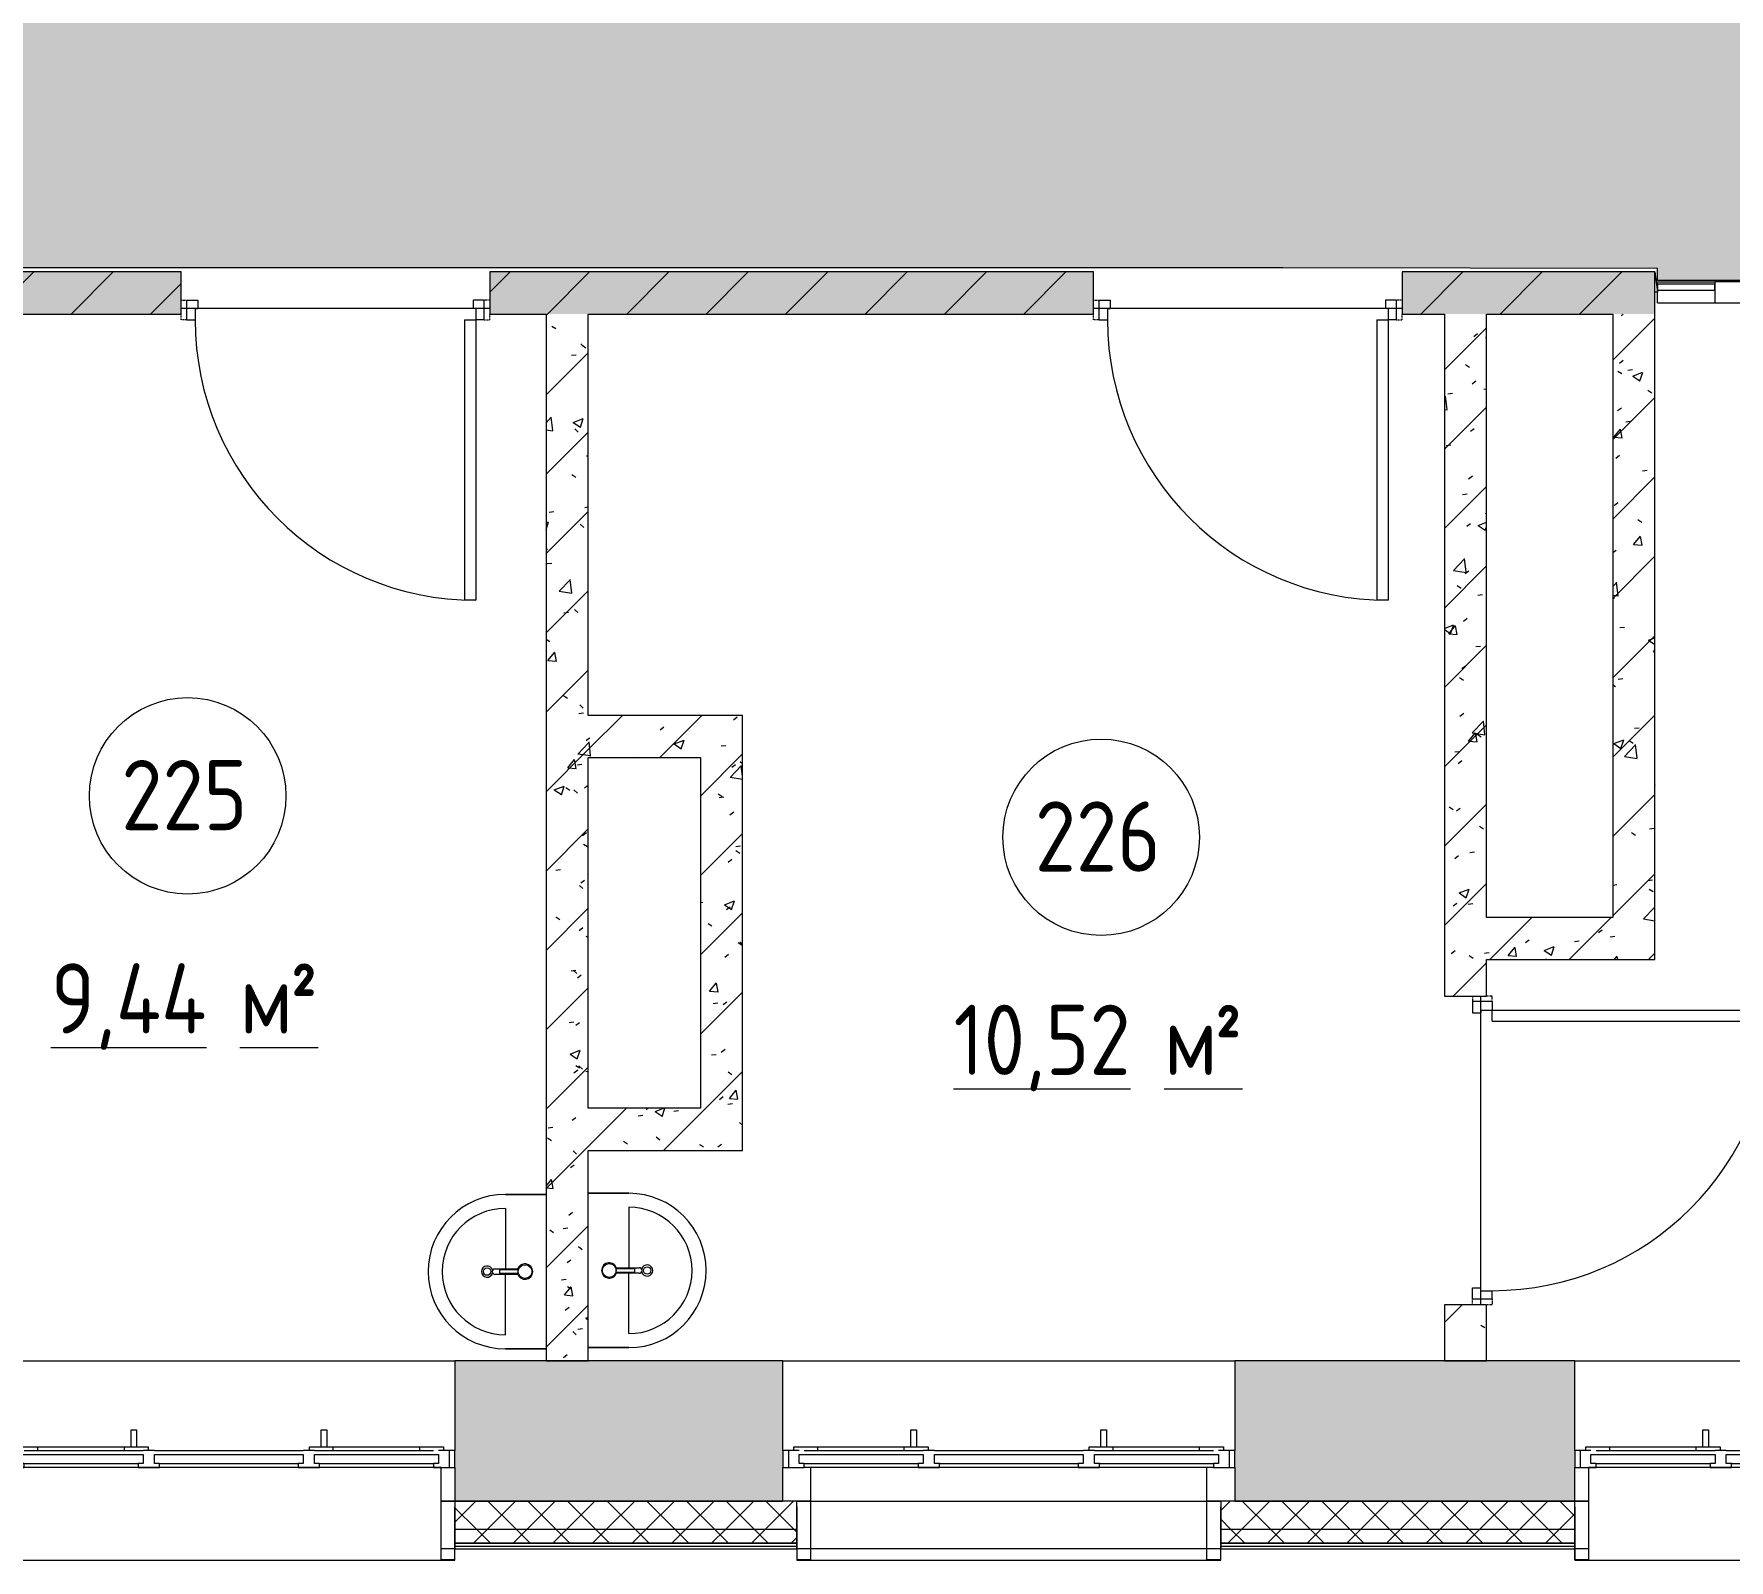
# Model space of a CAD drawing. Header units: millimetres. Extents: x -515342 to 330399, y -224905 to 507333.
# Drawn here: x -309470 to -303431, y 125634 to 131072 of the extents above; entities that cross this region are included whole.
import ezdxf

# ---------------------------------------------------------------- set-up
doc = ezdxf.new("R2010")
doc.units = ezdxf.units.MM
doc.linetypes.add('ASVP_Невидимые', pattern=[5, 3, -2])
doc.layers.get('0').update_dxf_attribs({"lineweight": 0})
for name, color, linetype, lineweight in [('_ Окна', 7, 'Continuous', 0), ('Витраж', 7, 'Continuous', 0), ('Двери', 7, 'Continuous', 0), ('Марки помещений', 7, 'Continuous', 0), ('Окна', 7, 'Continuous', 0), ('Панели витража', 7, 'Continuous', 0), ('Перекрытие', 7, 'Continuous', 0), ('Сантехника', 7, 'Continuous', 0), ('Стены внутренние', 7, 'Continuous', 0), ('Стены наружные', 7, 'Continuous', 0), ('Стены несущие', 7, 'Continuous', 0), ('Стены отделка', 7, 'Continuous', 0), ('Стены перегородки', 7, 'Continuous', 0), ('Стены штриховка', 7, 'Continuous', 0), ('экспертиза условные обозначения', 1, 'Continuous', 0)]:
    doc.layers.add(name, color=color, linetype=linetype, lineweight=lineweight)
doc.styles.add('GOST Common_1', font='', dxfattribs={"width": 0.9, "height": 250})
doc.styles.add('GOST Common_2', font='', dxfattribs={"width": 0.9, "height": 250})
doc.styles.get('GOST Common_1').set_extended_font_data('GOST Common')
doc.styles.get('GOST Common_2').set_extended_font_data('GOST Common')
pattern_1 = [(45, (0, 0), (-70.71068, 70.71068), []), (135, (0, 0), (-70.71068, -70.71068), [])]
pattern_2 = [(45, (-374025.76, 123368.6), (-141.42136, 141.42136), [])]
pattern_3 = [(50, (-374025.76, 123368.6), (364.3679, -31.8783), [38.1, -419.1]), (355, (-374025.76, 123368.6), (-70.4859, 382.1133), [30.48, -335.28]), (100.451, (-373995.4, 123365.95), (293.885, 350.2334), [32.38, -356.18]), (46.184, (-374025.76, 123470.2), (542.1585, -84.0858), [57.15, -628.65]), (96.636, (-373980.6, 123463.2), (474.805, 494.8554), [48.57, -534.27]), (351.184, (-374025.76, 123470.2), (474.81, 494.85), [45.72, -502.92]), (21, (-373974.96, 123444.8), (303.2285, -204.5305), [38.1, -419.1]), (326, (-373974.96, 123444.8), (123.6039, 368.376), [30.48, -335.28]), (71.451, (-373949.7, 123427.76), (426.8341, 163.8427), [32.38, -356.18]), (37.5, (-374025.76, 123368.6), (6.17665, 169.11015), [16.764, -314.452, 16.764, -323.596, -336.55]), (37.5, (-374025.76, 123368.6), (6.17665, 169.11015), [-671.576, 16.764, -319.786]), (7.5, (-374025.76, 123368.6), (133.63888, 200.3615), [16.764, -177.292, 16.764, -306.832, -128.27]), (7.5, (-374025.76, 123368.6), (133.63888, 200.3615), [-517.652, 16.764, -111.506]), (327.5, (-374139.04, 123368.6), (271.18182, -11.45836), [16.764, -110.236, 16.764, -379.476, -525.78]), (327.5, (-374139.04, 123368.6), (271.18182, -11.45836), [-523.24, 16.764, -509.016]), (317.5, (-374189.84, 123368.6), (296.2585, 50.85285), [16.764, -148.336, 16.764, -246.38, -373.38]), (317.5, (-374189.84, 123368.6), (296.2585, 50.85285), [-428.244, 16.764, -356.616])]

# ---------------------------------------------------------------- blocks, each defined once
blk = doc.blocks.new('Окно_ПВХ_3Створки_1Фрамуга-верх - АР_Окно_ОП_1820_h_х1570_3ст2фр-в-9695280-О_АР_П_2__3_400_План 2 этажа')
at = {"layer": '_ Окна'}
for p, q in [((-729, 130), (-805, 130)), ((-805, 130), (-805, 70)), ((-785, 70), (-785, 130)), ((-729, 116), (-729, 130)), ((-247, 130), (-323, 130)), ((-323, 130), (-323, 116)), ((-247, 116), (-247, 130)), ((323, 130), (247, 130)), ((247, 130), (247, 116)), ((323, 116), (323, 130)), ((729, 130), (729, 116)), ((805, 130), (729, 130)), ((785, 70), (785, 130)), ((805, 70), (805, 130)), ((-805, 70), (-747, 70)), ((-765, 56), (-765, 70)), ((-747, 84), (-747, 116)), ((-747, 116), (-729, 116)), ((-305, 84), (-747, 84)), ((-323, 116), (-729, 116)), ((-680, 70), (-680, 56)), ((-372, 70), (-372, 56)), ((-323, 116), (-305, 116)), ((-305, 116), (-305, 84)), ((-305, 70), (-265, 70)), ((-287, 70), (-287, 56)), ((-265, 84), (-265, 116)), ((-265, 116), (-247, 116)), ((265, 84), (-265, 84)), ((247, 116), (-247, 116)), ((247, 116), (265, 116)), ((265, 116), (265, 84)), ((265, 70), (305, 70)), ((287, 56), (287, 70)), ((305, 84), (305, 116)), ((305, 116), (323, 116)), ((747, 84), (305, 84)), ((729, 116), (323, 116)), ((372, 70), (372, 56)), ((680, 70), (680, 56)), ((729, 116), (747, 116)), ((747, 116), (747, 84)), ((747, 70), (805, 70)), ((765, 70), (765, 56)), ((-680, 56), (-765, 56)), ((-287, 56), (-372, 56)), ((372, 56), (287, 56)), ((765, 56), (680, 56))]:
    blk.add_line(p, q, dxfattribs=at)
at = {"layer": 'Окна'}
for p, q in [((-729, 130), (-323, 130)), ((-247, 130), (247, 130)), ((323, 130), (729, 130)), ((-305, 70), (-729, 70)), ((265, 70), (-265, 70)), ((729, 70), (305, 70)), ((-372, 56), (-680, 56)), ((-348.5, -4), (-348.5, 56)), ((-328.5, 56), (-328.5, -4)), ((328.5, -4), (328.5, 56)), ((348.5, 56), (348.5, -4)), ((680, 56), (372, 56)), ((-328.5, -4), (-348.5, -4)), ((348.5, -4), (328.5, -4))]:
    blk.add_line(p, q, dxfattribs=at)
blk = doc.blocks.new('Прямоугольный импост - АР_Откос_Металлический_50х330 Белый Левый-9898756-О_АР_П_2__3_400_План 2 этажа')
at = {"layer": 'Витраж'}
for p, q in [((34436.9, 2577.5), (32926.9, 2577.5)), ((32926.9, 2247.5), (34436.9, 2247.5))]:
    blk.add_line(p, q, dxfattribs=at)
blk = doc.blocks.new('Прямоугольный импост - АР_Откос_Металлический_50х330 Белый Правый-9899489-О_АР_П_2__3_400_План 2 этажа')
at = {"layer": 'Витраж', "lineweight": 18}
for p, q in [((-50, -40), (-50, 290)), ((-50, 290), (-49, 290)), ((-49, 290), (-49, -39)), ((-1, -39), (-1, 150)), ((-1, 150), (0, 150)), ((0, 150), (0, -40)), ((0, -40), (-50, -40)), ((-49, -39), (-1, -39))]:
    blk.add_line(p, q, dxfattribs=at)
blk = doc.blocks.new('Прямоугольный импост - АР_Откос_Металлический_50х330 Коричневый Левый-9899767-О_АР_П_2__3_400_План 2 этажа')
at = {"layer": 'Витраж'}
for p, q in [((31622.6, 2594.9), (30212.6, 2594.9)), ((30212.6, 2264.9), (31622.6, 2264.9))]:
    blk.add_line(p, q, dxfattribs=at)
blk = doc.blocks.new('Прямоугольный импост - АР_Откос_Металлический_50х330 Коричневый Правый-9899914-О_АР_П_2__3_400_План 2 этажа')
at = {"layer": 'Витраж', "lineweight": 18}
for p, q in [((-50, -40), (-50, 290)), ((-50, 290), (-49, 290)), ((-49, 290), (-49, -39)), ((-1, -39), (-1, 150)), ((-1, 150), (0, 150)), ((0, 150), (0, -40)), ((0, -40), (-50, -40)), ((-49, -39), (-1, -39))]:
    blk.add_line(p, q, dxfattribs=at)
blk = doc.blocks.new('Прямоугольный импост - АР_Откос_Металлический_50х330 Коричневый Левый-9899768-О_АР_П_2__3_400_План 2 этажа')
at = {"layer": 'Витраж', "lineweight": 18}
for p, q in [((-50, 290), (-50, -40)), ((-49, 290), (-50, 290)), ((-49, -39), (-49, 290)), ((0, 150), (-1, 150)), ((-1, 150), (-1, -39)), ((0, -40), (0, 150)), ((-50, -40), (0, -40)), ((-1, -39), (-49, -39))]:
    blk.add_line(p, q, dxfattribs=at)
blk = doc.blocks.new('Прямоугольный импост - АР_Откос_Металлический_50х330 Белый Левый-9898757-О_АР_П_2__3_400_План 2 этажа')
at = {"layer": 'Витраж', "lineweight": 18}
for p, q in [((-50, 290), (-50, -40)), ((-49, 290), (-50, 290)), ((-49, -39), (-49, 290)), ((0, 150), (-1, 150)), ((-1, 150), (-1, -39)), ((0, -40), (0, 150)), ((-50, -40), (0, -40)), ((-1, -39), (-49, -39))]:
    blk.add_line(p, q, dxfattribs=at)
blk = doc.blocks.new('СД_Люблино_Фасады_rvt-1-О_АР_П_2__3_400_План 2 этажа')
at = {"layer": 'Стены внутренние'}
h = blk.add_hatch(dxfattribs=at)
h.set_pattern_fill('FP_1', color=256, style=0, pattern_type=2)
h.set_pattern_definition([(45, (0, 0), (-224.5064, 224.5064), []), (45, (224.5, 0), (-224.5064, 224.5064), [396.875, -79.375, 3.353, -76.022])])
h.paths.add_polyline_path([(85199, 2475), (85325, 2475), (85325, 2975), (84034.6, 2975), (84034.6, 2475), (84326.5, 2475)])
h.paths.add_polyline_path([(82424.6, 2475), (82424.6, 2975), (80024.6, 2975), (80024.6, 2475), (82145.5, 2475)])
h.paths.add_polyline_path([(77347.1, 2475), (77614.6, 2475), (77614.6, 2975), (76428.8, 2975), (76428.8, 2475), (76474.7, 2475)])
h.paths.add_polyline_path([(73857.5, 2475), (74018.8, 2475), (74018.8, 2975), (71654.3, 2975), (71654.3, 2475), (72112.6, 2475)])
h.paths.add_polyline_path([(69495.3, 2475), (70044.3, 2475), (70044.3, 2975), (68833.2, 2975), (68833.2, 2475)])
h.paths.add_polyline_path([(67223.2, 2475), (67223.2, 2975), (66055, 2975), (66055, 2475), (66878.1, 2475)])
h.paths.add_polyline_path([(64260.8, 2475), (64445, 2475), (64445, 2975), (63279.5, 2975), (63279.5, 2475), (63388.4, 2475)])
h.paths.add_polyline_path([(61643.5, 2475), (61669.5, 2475), (61669.5, 2975), (59270, 2975), (59270, 2475), (61207.3, 2475)])
h.paths.add_polyline_path([(56409, 2475), (56860, 2475), (56860, 2975), (55705, 2975), (55705, 2475)])
h.paths.add_polyline_path([(53295, 2475), (53295, 2975), (52107.5, 2975), (52107.5, 2475), (52919.3, 2475)])
h.paths.add_polyline_path([(49429.6, 2475), (49697.5, 2475), (49697.5, 2975), (48505, 2975), (48505, 2475), (48557.2, 2475)])
h.paths.add_polyline_path([(46095, 2475), (46095, 2975), (44880, 2975), (44880, 2475), (45939.9, 2475)])
h.paths.add_polyline_path([(42450.2, 2475), (42470, 2475), (42470, 2975), (40100.1, 2975), (40100.1, 2475), (41577.8, 2475)])
h.paths.add_polyline_path([(38490.1, 2475), (38490.1, 2975), (37284.2, 2975), (37284.2, 2475), (38088.1, 2475)])
h.paths.add_polyline_path([(35470.8, 2475), (35674.2, 2475), (35674.2, 2975), (34486.9, 2975), (34486.9, 2475), (34598.4, 2475)])
h.paths.add_polyline_path([(32876.9, 2475), (32876.9, 2975), (31722.6, 2975), (31722.6, 2475), (32853.5, 2475)])
h.paths.add_polyline_path([(30112.6, 2475), (30112.6, 2975), (27685.9, 2975), (27685.9, 2475), (29615.4, 2475)])
h.paths.add_polyline_path([(25275.9, 2475), (25275.9, 2975), (24073.4, 2975), (24073.4, 2475), (25001.7, 2475)])
h.paths.add_polyline_path([(21663.4, 2475), (21663.4, 2975), (19290.9, 2975), (19290.9, 2475), (21512, 2475)])
h.paths.add_polyline_path([(17680.9, 2475), (17680.9, 2975), (16335, 2975), (16335, 2475), (17183.8, 2475)])
at = {"layer": 'Стены наружные'}
h = blk.add_hatch(dxfattribs=at)
h.set_pattern_fill('FP_4', color=256, style=0, pattern_type=2)
h.set_pattern_definition(pattern_1)
h.paths.add_polyline_path([(77614.6, 2374.9), (77614.6, 2474.9), (76428.8, 2474.9), (76428.8, 2374.9), (77347.1, 2374.9)])
h.paths.add_polyline_path([(74018.8, 2374.9), (74018.8, 2474.9), (71654.3, 2474.9), (71654.3, 2374.9), (73857.5, 2374.9)])
h.paths.add_polyline_path([(69495.3, 2374.9), (70044.3, 2374.9), (70044.3, 2474.9), (68783.2, 2474.9), (68783.2, 2374.9)])
h.paths.add_polyline_path([(67273.2, 2374.9), (67273.2, 2474.9), (66055, 2474.9), (66055, 2374.9), (66878.1, 2374.9)])
h.paths.add_polyline_path([(64260.8, 2374.9), (64445, 2374.9), (64445, 2474.9), (63279.5, 2474.9), (63279.5, 2374.9), (63388.4, 2374.9)])
h.paths.add_polyline_path([(61669.5, 2374.9), (61669.5, 2474.9), (60240, 2474.9), (60240, 2374.9), (61643.5, 2374.9)])
h = blk.add_hatch(dxfattribs=at)
h.set_pattern_fill('FP_4', color=256, style=0, pattern_type=2)
h.set_pattern_definition(pattern_1)
h.paths.add_polyline_path([(77347.1, 2324.9), (77614.6, 2324.9), (77614.6, 2374.9), (76428.8, 2374.9), (76428.8, 2324.9), (76474.7, 2324.9)])
h.paths.add_polyline_path([(74018.8, 2324.9), (74018.8, 2374.9), (71654.3, 2374.9), (71654.3, 2324.9), (73857.5, 2324.9)])
h.paths.add_polyline_path([(69495.3, 2324.9), (70044.3, 2324.9), (70044.3, 2374.9), (68783.2, 2374.9), (68783.2, 2324.9)])
h.paths.add_polyline_path([(67273.2, 2324.9), (67273.2, 2374.9), (66055, 2374.9), (66055, 2324.9), (66878.1, 2324.9)])
h.paths.add_polyline_path([(64260.8, 2324.9), (64445, 2324.9), (64445, 2374.9), (63279.5, 2374.9), (63279.5, 2324.9), (63388.4, 2324.9)])
h.paths.add_polyline_path([(61643.5, 2324.9), (61669.5, 2324.9), (61669.5, 2374.9), (60240, 2374.9), (60240, 2324.9), (61207.3, 2324.9)])
at = {"layer": 'Стены внутренние'}
for p, q in [((64445, 2975), (66055, 2975)), ((67223.2, 2975), (68833.2, 2975)), ((70044.3, 2975), (71654.3, 2975)), ((66055, 2475), (66006, 2475)), ((67322.2, 2475), (67223.2, 2475)), ((68833.2, 2475), (68734.2, 2475)), ((70093.3, 2475), (70044.3, 2475)), ((66054.2, 2304.9), (66005.9, 2304.9)), ((67322.3, 2304.9), (67274, 2304.9)), ((68733.2, 2304.9), (67323.2, 2304.9)), ((68782.4, 2304.9), (68734.1, 2304.9)), ((70093.4, 2304.9), (70045.1, 2304.9))]:
    blk.add_line(p, q, dxfattribs=at)
at = {"layer": 'Стены наружные'}
for p, q in [((66006, 2474.9), (66055, 2474.9)), ((67273.2, 2474.9), (67322.2, 2474.9)), ((67323.2, 2474.9), (68733.2, 2474.9)), ((68734.2, 2474.9), (68783.2, 2474.9)), ((70044.3, 2474.9), (70093.3, 2474.9))]:
    blk.add_line(p, q, dxfattribs=at)
at = {"layer": 'Стены несущие'}
for p, q in [((67223.2, 2975), (66055, 2975)), ((66055, 2975), (66055, 2655)), ((67223.2, 2655), (67223.2, 2975)), ((70044.3, 2975), (68833.2, 2975)), ((68833.2, 2975), (68833.2, 2655)), ((70044.3, 2655), (70044.3, 2975)), ((66055, 2595), (66055, 2475)), ((67223.2, 2475), (67223.2, 2595)), ((68833.2, 2595), (68833.2, 2475)), ((70044.3, 2475), (70044.3, 2595)), ((66055, 2475), (67223.2, 2475)), ((68833.2, 2475), (70044.3, 2475))]:
    blk.add_line(p, q, dxfattribs=at)
at = {"layer": 'Стены отделка', "lineweight": 9}
for p, q in [((67273.2, 2474.9), (66055, 2474.9)), ((66055, 2474.9), (66055, 2374.9)), ((67273.2, 2374.9), (67273.2, 2474.9)), ((70044.3, 2474.9), (68783.2, 2474.9)), ((68783.2, 2474.9), (68783.2, 2374.9)), ((70044.3, 2374.9), (70044.3, 2474.9)), ((66055, 2374.9), (66055, 2324.9)), ((67273.2, 2324.9), (67273.2, 2374.9)), ((68783.2, 2374.9), (68783.2, 2324.9)), ((70044.3, 2324.9), (70044.3, 2374.9)), ((66055, 2324.9), (66055, 2314.9)), ((66055, 2314.9), (66055, 2304.9)), ((66055, 2304.9), (67273.2, 2304.9)), ((67273.2, 2314.9), (67273.2, 2324.9)), ((67273.2, 2304.9), (67273.2, 2314.9)), ((68783.2, 2324.9), (68783.2, 2314.9)), ((68783.2, 2314.9), (68783.2, 2304.9)), ((68783.2, 2304.9), (70044.3, 2304.9)), ((70044.3, 2314.9), (70044.3, 2324.9)), ((70044.3, 2304.9), (70044.3, 2314.9))]:
    blk.add_line(p, q, dxfattribs=at)
at = {"layer": 'Стены штриховка'}
for p, q in [((66055, 2374.9), (67273.2, 2374.9)), ((68783.2, 2374.9), (70044.3, 2374.9)), ((66055, 2324.9), (67273.2, 2324.9)), ((67273.2, 2324.9), (66055, 2324.9)), ((66055, 2314.9), (67273.2, 2314.9)), ((68783.2, 2324.9), (70044.3, 2324.9)), ((70044.3, 2324.9), (68783.2, 2324.9)), ((68783.2, 2314.9), (70044.3, 2314.9))]:
    blk.add_line(p, q, dxfattribs=at)
at = {"layer": 'Витраж', "lineweight": 9}
for name, p in [('Прямоугольный импост - АР_Откос_Металлический_50х330 Белый Левый-9898756-О_АР_П_2__3_400_План 2 этажа', (31568.1, 17.4)), ('Прямоугольный импост - АР_Откос_Металлический_50х330 Белый Левый-9898757-О_АР_П_2__3_400_План 2 этажа', (66055, 2304.9)), ('Прямоугольный импост - АР_Откос_Металлический_50х330 Коричневый Левый-9899767-О_АР_П_2__3_400_План 2 этажа', (37110.6, 0)), ('Прямоугольный импост - АР_Откос_Металлический_50х330 Коричневый Левый-9899768-О_АР_П_2__3_400_План 2 этажа', (68783.2, 2304.9)), ('Прямоугольный импост - АР_Откос_Металлический_50х330 Белый Левый-9898756-О_АР_П_2__3_400_План 2 этажа', (37167.3, 17.4))]:
    blk.add_blockref(name, p, dxfattribs=at)
at = {"layer": 'Витраж', "lineweight": 9, "extrusion": (0, 0, -1)}
for name, p in [('Прямоугольный импост - АР_Откос_Металлический_50х330 Коричневый Правый-9899914-О_АР_П_2__3_400_План 2 этажа', (-67273.2, 2304.9)), ('Прямоугольный импост - АР_Откос_Металлический_50х330 Белый Правый-9899489-О_АР_П_2__3_400_План 2 этажа', (-70044.3, 2304.9))]:
    blk.add_blockref(name, p, dxfattribs=at)
at = {"layer": 'Окна', "lineweight": 9, "rotation": 180}
for p in [(65250, 2725), (68028.2, 2725), (70849.3, 2725)]:
    blk.add_blockref('Окно_ПВХ_3Створки_1Фрамуга-верх - АР_Окно_ОП_1820_h_х1570_3ст2фр-в-9695280-О_АР_П_2__3_400_План 2 этажа', p, dxfattribs=at)
blk = doc.blocks.new('Дверь_Деревянная_1 полотно - АР_Дверь_Межкомнатная_1000х2000h_полотно__Г_Пр-9571013-О_АР_П_2__3_400_План 2 этажа')
at = {"layer": 'Двери', "lineweight": 18}
for p, q in [((-500, 95), (-500, 1095)), ((-500, 1095), (-460, 1095)), ((-460, 95), (-460, 1095)), ((-530, 95), (-500, 95)), ((-530, 95), (-530, 25)), ((-500, 55), (-500, 95)), ((-460, 95), (-500, 95)), ((530, 95), (500, 95)), ((500, 55), (500, 95)), ((530, 95), (530, 25)), ((-530, 25), (-490, 25)), ((-500, 55), (-490, 55)), ((-490, 25), (-490, 55)), ((500, 55), (490, 55)), ((490, 25), (490, 55)), ((530, 25), (490, 25))]:
    blk.add_line(p, q, dxfattribs=at)
at = {"layer": 'Двери', "linetype": 'ASVP_Невидимые', "lineweight": 18}
for p, q in [((-550, 95), (-550, 75)), ((-530, 95), (-550, 95)), ((530, 95), (550, 95)), ((550, 95), (550, 75)), ((-550, 25), (-530, 25)), ((550, 25), (530, 25))]:
    blk.add_line(p, q, dxfattribs=at)
at = {"layer": 'Двери', "lineweight": 18}
blk.add_arc((-500, 95), 1000, 0, 90, dxfattribs=at)
blk = doc.blocks.new('Панели_Витраж ТПТ75_Заполнение - АР_ПанельВитража_ТПТ75_Стекло многослойное огнестойкое_22мм-9383814-О_АР_П_2__3_400_План 2 этажа')
at = {"layer": 'Панели витража', "lineweight": 18}
for p, q in [((102.25, -7.5), (-102.25, -7.5)), ((-102.25, -7.5), (-102.25, -29.5)), ((-102.25, -29.5), (102.25, -29.5)), ((102.25, -29.5), (102.25, -7.5))]:
    blk.add_line(p, q, dxfattribs=at)
blk = doc.blocks.new('Прямоугольный импост - АР_Импост_ТПТ75_101х75-9366195-О_АР_П_2__3_400_План 2 этажа')
at = {"layer": 'Витраж'}
for p, q in [((70339.3, 6812), (70339.3, 6820)), ((70339.3, 6820), (70543.8, 6820)), ((70339.3, 6745), (70339.3, 6790)), ((70339.3, 6745), (70543.8, 6745))]:
    blk.add_line(p, q, dxfattribs=at)
blk = doc.blocks.new('Прямоугольный импост - АР_Импост_ТПТ75_101х75-9383812-О_АР_П_2__3_400_План 2 этажа')
at = {"layer": 'Витраж', "lineweight": 18}
for p, q in [((-50.5, 37.5), (50.5, 37.5)), ((-50.5, -37.5), (-50.5, 37.5)), ((50.5, 37.5), (50.5, -37.5)), ((50.5, -37.5), (-50.5, -37.5))]:
    blk.add_line(p, q, dxfattribs=at)
blk = doc.blocks.new('2D_Раковина - АР_Сантехнические приборы_Раковина 550х420-8920611-О_АР_П_2__3_400_План 2 этажа')
at = {"layer": 'Сантехника'}
for p, q in [((-119.1, 175.6), (-119.1, 256.9)), ((-99.1, 256.9), (-99.1, 175.6)), ((-384.1, 220), (-384.1, 75)), ((-384.1, 75), (-384.1, 220)), ((-334.1, 220), (-119.1, 220)), ((-115.1, 241), (-115.1, 174.6)), ((-103.1, 241), (-115.1, 241)), ((-103.1, 174.6), (-103.1, 241)), ((115.9, 220), (-99.1, 220)), ((165.9, 75), (165.9, 220)), ((165.9, 220), (165.9, 75))]:
    blk.add_line(p, q, dxfattribs=at)
for centre, radius in [((-109.1, 285), 13.3), ((-109.1, 150), 24.5)]:
    blk.add_circle(centre, radius, dxfattribs=at)
for centre, radius, start, end in [((-109.1, 220), 275, 360, 180), ((-109.1, 220), 275, 360, 180), ((-109.1, 220), 225, 0, 180), ((-109.1, 285), 20, 284.14377, 255.85623), ((-109.1, 256.9), 10, 0, 180), ((-109.1, 150), 27.5, 102.60426, 77.39774), ((-109.1, 150), 25.3, 76.29328, 103.7089)]:
    blk.add_arc(centre, radius, start, end, dxfattribs=at)
blk = doc.blocks.new('ASVP_Марка_Помещение_ДваЗначения - Номер Площадь-685795-О_АР_П_2__3_400_План 2 этажа')
at = {"layer": 'Марки помещений'}
blk.add_circle((0, 0), 3.5, dxfattribs=at)

msp = doc.modelspace()

# ---------------------------------------------------------------- hatches: boundary and pattern name
at = {"layer": 'Стены внутренние'}
h = msp.add_hatch(dxfattribs=at)
h.set_pattern_fill('FP_2', color=256, style=0, pattern_type=2)
h.set_pattern_definition(pattern_2)
h.paths.add_polyline_path([(-303695.759, 130073.6058), (-303695.759, 130223.6058), (-304595.759, 130223.6058), (-304595.759, 130073.6058), (-303845.759, 130073.6058)])
h.paths.add_polyline_path([(-305695.759, 130073.6058), (-305695.759, 130223.6058), (-307845.759, 130223.6058), (-307845.759, 130073.6058), (-307495.759, 130073.6058)])
h.paths.add_polyline_path([(-308945.759, 130073.6058), (-308945.759, 130223.6058), (-311145.759, 130223.6058), (-311145.759, 130073.6058), (-310175.759, 130073.6058)])
h.paths.add_polyline_path([(-312382.2416, 130073.6058), (-312245.759, 130073.6058), (-312245.759, 130223.6058), (-313275.759, 130223.6058), (-313275.759, 130073.6058)])
h = msp.add_hatch(dxfattribs=at)
h.set_pattern_fill('FP_3', color=256, style=0, pattern_type=2)
h.set_pattern_definition(pattern_3)
h.paths.add_polyline_path([(-303695.759, 130073.6058), (-303695.759, 130223.6058), (-304595.759, 130223.6058), (-304595.759, 130073.6058), (-303845.759, 130073.6058)])
h.paths.add_polyline_path([(-305695.759, 130073.6058), (-305695.759, 130223.6058), (-307845.759, 130223.6058), (-307845.759, 130073.6058), (-307495.759, 130073.6058)])
h.paths.add_polyline_path([(-308945.759, 130073.6058), (-308945.759, 130223.6058), (-311145.759, 130223.6058), (-311145.759, 130073.6058), (-310175.759, 130073.6058)])
h.paths.add_polyline_path([(-312382.2416, 130073.6058), (-312245.759, 130073.6058), (-312245.759, 130223.6058), (-313275.759, 130223.6058), (-313275.759, 130073.6058)])
h = msp.add_hatch(dxfattribs=at)
h.set_pattern_fill('FP_2', color=256, style=0, pattern_type=2)
h.set_pattern_definition(pattern_2)
h.paths.add_polyline_path([(-307495.759, 126343.6058), (-307495.759, 130073.6058), (-307645.759, 130073.6058), (-307645.759, 126343.6058)])
h = msp.add_hatch(dxfattribs=at)
h.set_pattern_fill('FP_3', color=256, style=0, pattern_type=2)
h.set_pattern_definition(pattern_3)
h.paths.add_polyline_path([(-307495.759, 126343.6058), (-307495.759, 130073.6058), (-307645.759, 130073.6058), (-307645.759, 126343.6058)])
h = msp.add_hatch(dxfattribs=at)
h.set_pattern_fill('FP_2', color=256, style=0, pattern_type=2)
h.set_pattern_definition(pattern_2)
h.paths.add_polyline_path([(-304445.759, 126343.5459), (-304295.759, 126343.5459), (-304295.759, 126543.5459), (-304445.759, 126543.5459)])
h.paths.add_polyline_path([(-304445.759, 127643.5459), (-304295.759, 127643.5459), (-304295.759, 130073.6058), (-304445.759, 130073.6058), (-304445.759, 128477.4999)])
h = msp.add_hatch(dxfattribs=at)
h.set_pattern_fill('FP_3', color=256, style=0, pattern_type=2)
h.set_pattern_definition(pattern_3)
h.paths.add_polyline_path([(-304445.759, 126343.5459), (-304295.759, 126343.5459), (-304295.759, 126543.5459), (-304445.759, 126543.5459)])
h.paths.add_polyline_path([(-304445.759, 127643.5459), (-304295.759, 127643.5459), (-304295.759, 130073.6058), (-304445.759, 130073.6058), (-304445.759, 128477.4999)])
h = msp.add_hatch(dxfattribs=at)
h.set_pattern_fill('FP_2', color=256, style=0, pattern_type=2)
h.set_pattern_definition(pattern_2)
h.paths.add_polyline_path([(-303695.759, 127773.5459), (-303695.759, 130073.6058), (-303845.759, 130073.6058), (-303845.759, 127773.5459)])
h = msp.add_hatch(dxfattribs=at)
h.set_pattern_fill('FP_3', color=256, style=0, pattern_type=2)
h.set_pattern_definition(pattern_3)
h.paths.add_polyline_path([(-303695.759, 127773.5459), (-303695.759, 130073.6058), (-303845.759, 130073.6058), (-303845.759, 127773.5459)])
h = msp.add_hatch(dxfattribs=at)
h.set_pattern_fill('FP_2', color=256, style=0, pattern_type=2)
h.set_pattern_definition(pattern_2)
h.paths.add_polyline_path([(-307095.759, 128493.6058), (-307095.759, 128643.6058), (-307495.759, 128643.6058), (-307495.759, 128493.6058)])
h = msp.add_hatch(dxfattribs=at)
h.set_pattern_fill('FP_3', color=256, style=0, pattern_type=2)
h.set_pattern_definition(pattern_3)
h.paths.add_polyline_path([(-307095.759, 128493.6058), (-307095.759, 128643.6058), (-307495.759, 128643.6058), (-307495.759, 128493.6058)])
h = msp.add_hatch(dxfattribs=at)
h.set_pattern_fill('FP_2', color=256, style=0, pattern_type=2)
h.set_pattern_definition(pattern_2)
h.paths.add_polyline_path([(-307095.759, 127093.6058), (-306945.759, 127093.6058), (-306945.759, 128643.6058), (-307095.759, 128643.6058), (-307095.759, 127243.6058)])
h = msp.add_hatch(dxfattribs=at)
h.set_pattern_fill('FP_3', color=256, style=0, pattern_type=2)
h.set_pattern_definition(pattern_3)
h.paths.add_polyline_path([(-307095.759, 127093.6058), (-306945.759, 127093.6058), (-306945.759, 128643.6058), (-307095.759, 128643.6058), (-307095.759, 127243.6058)])
h = msp.add_hatch(dxfattribs=at)
h.set_pattern_fill('FP_2', color=256, style=0, pattern_type=2)
h.set_pattern_definition(pattern_2)
h.paths.add_polyline_path([(-304295.759, 127773.5459), (-303845.759, 127773.5459), (-303845.759, 127923.5459), (-304295.759, 127923.5459)])
h = msp.add_hatch(dxfattribs=at)
h.set_pattern_fill('FP_3', color=256, style=0, pattern_type=2)
h.set_pattern_definition(pattern_3)
h.paths.add_polyline_path([(-304295.759, 127773.5459), (-303845.759, 127773.5459), (-303845.759, 127923.5459), (-304295.759, 127923.5459)])
h = msp.add_hatch(dxfattribs=at)
h.set_pattern_fill('FP_2', color=256, style=0, pattern_type=2)
h.set_pattern_definition(pattern_2)
h.paths.add_polyline_path([(-307095.759, 127093.6058), (-307095.759, 127243.6058), (-307495.759, 127243.6058), (-307495.759, 127093.6058), (-307147.6974, 127093.6058)])
h = msp.add_hatch(dxfattribs=at)
h.set_pattern_fill('FP_3', color=256, style=0, pattern_type=2)
h.set_pattern_definition(pattern_3)
h.paths.add_polyline_path([(-307095.759, 127093.6058), (-307095.759, 127243.6058), (-307495.759, 127243.6058), (-307495.759, 127093.6058), (-307147.6974, 127093.6058)])
at = {"layer": 'экспертиза условные обозначения'}
h = msp.add_hatch(dxfattribs=at)
h.set_pattern_fill('GRASS', color=3, scale=24)
h.set_pattern_definition([(90, (-374753.14, -34405.7), (-431.0523, 431.0523), [114.3, -747.8046]), (45, (-374753.14, -34405.7), (-431.0523, 431.0523), [114.3, -495.3]), (135, (-374753.14, -34405.7), (-431.0523, -431.0523), [114.3, -495.3])])
h.paths.add_polyline_path([(-317580.759, 132368.6058), (-272590.759, 132368.6058), (-272590.759, 129953.6058), (-276215.759, 129953.6058), (-276215.759, 129563.6058), (-275370.759, 129563.6058), (-275370.759, 126493.5459), (-278333.22, 126493.5459), (-278333.22, 129573.6058), (-278304.8297, 129573.6058), (-278304.8297, 129963.6058), (-283200.259, 129963.6058), (-283200.259, 126768.5459), (-284520.759, 126768.5459), (-284520.759, 129953.6058), (-288440.759, 129953.6058), (-288440.759, 130213.3459), (-292644.9691, 130214.6485), (-292644.9691, 126343.5459), (-301406.9946, 126343.5459), (-301406.9946, 130193.0459), (-303686.4946, 130193.0459), (-303686.4946, 130235.6745), (-305020.759, 130238.5459), (-317580.759, 130238.5459)])

# ---------------------------------------------------------------- linework, layer by layer
at = {"layer": 'Перекрытие'}
for p, q in [((-303695.759, 130223.6058), (-303686.4946, 130151.1058)), ((-303686.4946, 130151.1058), (-303695.759, 130151.1058)), ((-307845.759, 130093.6058), (-308945.759, 130093.6058)), ((-304595.759, 130093.6058), (-305695.759, 130093.6058)), ((-304315.759, 126543.5459), (-304315.759, 127643.5459))]:
    msp.add_line(p, q, dxfattribs=at)
at = {"layer": 'Стены перегородки'}
for p, q in [((-308945.759, 130223.6058), (-311145.759, 130223.6058)), ((-308945.759, 130073.6058), (-308945.759, 130223.6058)), ((-305695.759, 130223.6058), (-307845.759, 130223.6058)), ((-307845.759, 130223.6058), (-307845.759, 130073.6058)), ((-305695.759, 130073.6058), (-305695.759, 130223.6058)), ((-303695.759, 130223.6058), (-304595.759, 130223.6058)), ((-304595.759, 130223.6058), (-304595.759, 130073.6058)), ((-303695.759, 127773.5459), (-303695.759, 130223.6058)), ((-310175.759, 130073.6058), (-308945.759, 130073.6058)), ((-307845.759, 130073.6058), (-307645.759, 130073.6058)), ((-307645.759, 130073.6058), (-307645.759, 126343.6058)), ((-307495.759, 130073.6058), (-305695.759, 130073.6058)), ((-307495.759, 128643.6058), (-307495.759, 130073.6058)), ((-304595.759, 130073.6058), (-304445.759, 130073.6058)), ((-304445.759, 130073.6058), (-304445.759, 127643.5459)), ((-304295.759, 130073.6058), (-303845.759, 130073.6058)), ((-304295.759, 127923.5459), (-304295.759, 130073.6058)), ((-303845.759, 130073.6058), (-303845.759, 127923.5459)), ((-306945.759, 128643.6058), (-307495.759, 128643.6058)), ((-306945.759, 127093.6058), (-306945.759, 128643.6058)), ((-307495.759, 128493.6058), (-307095.759, 128493.6058)), ((-307495.759, 127243.6058), (-307495.759, 128493.6058)), ((-307095.759, 128493.6058), (-307095.759, 127243.6058)), ((-303845.759, 127923.5459), (-304295.759, 127923.5459)), ((-304295.759, 127643.5459), (-304295.759, 127773.5459)), ((-304295.759, 127773.5459), (-303695.759, 127773.5459)), ((-304445.759, 127643.5459), (-304295.759, 127643.5459)), ((-307095.759, 127243.6058), (-307495.759, 127243.6058)), ((-307495.759, 126343.6058), (-307495.759, 127093.6058)), ((-307495.759, 127093.6058), (-306945.759, 127093.6058)), ((-304295.759, 126543.5459), (-304445.759, 126543.5459)), ((-304445.759, 126543.5459), (-304445.759, 126343.5459)), ((-304295.759, 126343.5459), (-304295.759, 126543.5459)), ((-307645.759, 126343.6058), (-307495.759, 126343.6058)), ((-304445.759, 126343.5459), (-304295.759, 126343.5459))]:
    msp.add_line(p, q, dxfattribs=at)
at = {"layer": 'экспертиза условные обозначения', "color": 3}
msp.add_lwpolyline([(-301406.9946, 130193.0459), (-303686.4946, 130193.0459), (-303686.4946, 130235.6745), (-305020.759, 130238.5459), (-317580.759, 130238.5459), (-317580.759, 132368.6058)], dxfattribs=at)

# ---------------------------------------------------------------- block references
msp.add_blockref('СД_Люблино_Фасады_rvt-1-О_АР_П_2__3_400_План 2 этажа', (-374025.759, 123368.6058))
at = {"layer": 'Витраж'}
msp.add_blockref('Прямоугольный импост - АР_Импост_ТПТ75_101х75-9366195-О_АР_П_2__3_400_План 2 этажа', (-374025.759, 123368.6058), dxfattribs=at)
at = {"layer": 'Витраж', "extrusion": (0, 0, -1)}
msp.add_blockref('Прямоугольный импост - АР_Импост_ТПТ75_101х75-9383812-О_АР_П_2__3_400_План 2 этажа', (303431.4946, 130151.1058), dxfattribs=at)
at = {"layer": 'Двери'}
for p, rotation in [((-308395.759, 130148.6058), 180), ((-305145.759, 130148.6058), 180), ((-304370.759, 127093.5459), 269.9999999999999)]:
    msp.add_blockref('Дверь_Деревянная_1 полотно - АР_Дверь_Межкомнатная_1000х2000h_полотно__Г_Пр-9571013-О_АР_П_2__3_400_План 2 этажа', p, dxfattribs=dict(at, rotation=rotation))
at = {"layer": 'Марки помещений', "xscale": 99.99999999999993, "yscale": 99.99999999999993, "zscale": 99.99999999999993}
for p in [(-308922.7148, 128356.8196), (-305668.3934, 128209.3182)]:
    msp.add_blockref('ASVP_Марка_Помещение_ДваЗначения - Номер Площадь-685795-О_АР_П_2__3_400_План 2 этажа', p, dxfattribs=at)
at = {"layer": 'Панели витража', "rotation": 180}
msp.add_blockref('Панели_Витраж ТПТ75_Заполнение - АР_ПанельВитража_ТПТ75_Стекло многослойное огнестойкое_22мм-9383814-О_АР_П_2__3_400_План 2 этажа', (-303584.2446, 130151.1058), dxfattribs=at)
at = {"layer": 'Сантехника'}
for p, rotation in [((-307570.759, 126770.7179), 90), ((-307570.759, 126556.4971), 270)]:
    msp.add_blockref('2D_Раковина - АР_Сантехнические приборы_Раковина 550х420-8920611-О_АР_П_2__3_400_План 2 этажа', p, dxfattribs=dict(at, rotation=rotation))

# ---------------------------------------------------------------- texts
at = {"layer": 'Марки помещений', "char_height": 250, "attachment_point": 1}
for s, insert, width, style in [('225', (-309158.9721, 128484.5447), 584.430187, 'GOST Common_1'), ('226', (-305904.6506, 128337.0433), 584.430187, 'GOST Common_1'), ('\\L9,44 ', (-309409.6083, 127760.0142), 815.316187, 'GOST Common_1'), ('\\L\\fGOST Common|b0|i0|c238|p34|;\\W.9;\\L²', (-308558.3114, 127760.0142), 165.949312, 'GOST Common_2'), ('\\L\\fGOST Common|b0|i0|c204|p34|;\\W.9;\\Lм', (-308736.9052, 127760.0142), 216.455625, 'GOST Common_1'), ('\\L10,52 ', (-306193.9869, 127612.5128), 909.113625, 'GOST Common_1'), ('\\L\\fGOST Common|b0|i0|c238|p34|;\\W.9;\\L²', (-305265.2994, 127612.5128), 165.949312, 'GOST Common_2'), ('\\L\\fGOST Common|b0|i0|c204|p34|;\\W.9;\\Lм', (-305443.8931, 127612.5128), 216.455625, 'GOST Common_1')]:
    msp.add_mtext(s, dxfattribs=dict(at, insert=insert, width=width, style=style))

doc.saveas('drawing.dxf')
